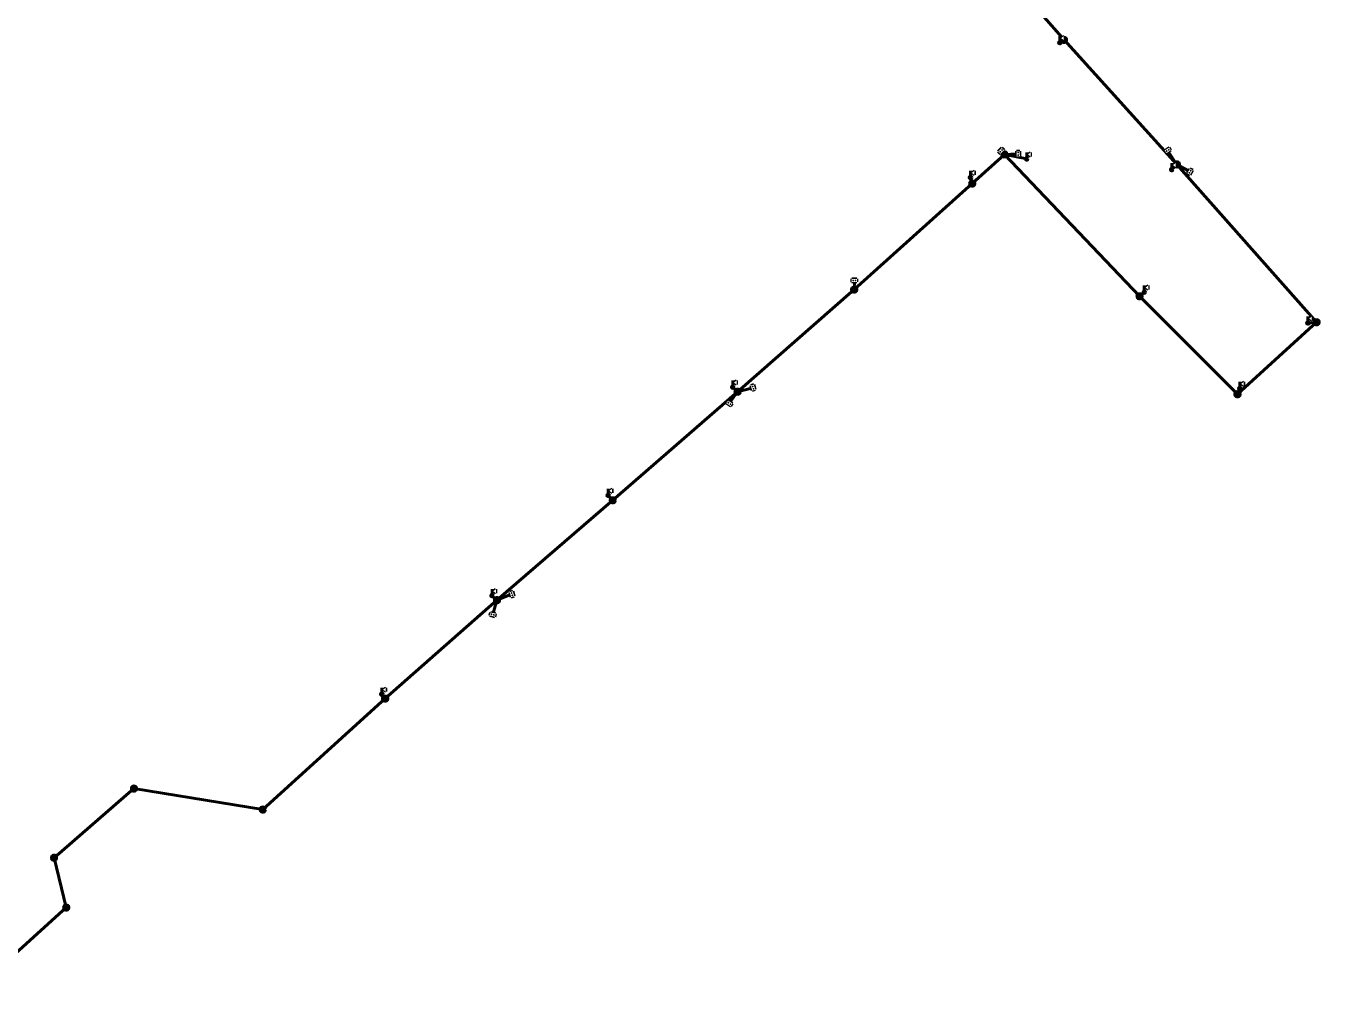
# Model space of a CAD drawing. Header units: metres. Extents: x 2256303 to 2256793, y 5962214 to 5962728.
# Drawn here: x 2256545.4 to 2256793.2, y 5962288.5 to 5962474.4 of the extents above; entities that cross this region are included whole.
import ezdxf

# ---------------------------------------------------------------- set-up
doc = ezdxf.new("R2010")
doc.units = ezdxf.units.M
doc.set_wipeout_variables(frame=1)
doc.linetypes.add('259-2-23_Съемка$0$T_03.LINE', pattern=[1, 1, 0])
doc.layers.add('ИЧ_ТК_СС', color=92, linetype='Continuous', lineweight=60)

# ---------------------------------------------------------------- blocks, each defined once
blk = doc.blocks.new('Люк Кабель Связи')
at = {"color": 0, "linetype": 'Continuous', "lineweight": -2}
blk.add_wipeout([(1, 0), (0.97, 0.26), (0.87, 0.5), (0.71, 0.71), (0.5, 0.87), (0.26, 0.97), (0, 1), (-0.26, 0.97), (-0.5, 0.87), (-0.71, 0.71), (-0.87, 0.5), (-0.97, 0.26), (-1, 0), (-0.97, -0.26), (-0.87, -0.5), (-0.71, -0.71), (-0.5, -0.87), (-0.26, -0.97), (0, -1), (0.26, -0.97), (0.5, -0.87), (0.71, -0.71), (0.87, -0.5), (0.97, -0.26)], dxfattribs=at)
for p, q in [((0, 0), (-0.71, -0.71)), ((0, 0), (0, 1)), ((0.71, -0.71), (0, 0))]:
    blk.add_line(p, q, dxfattribs=at)
at = {"color": 0, "linetype": 'Continuous', "lineweight": -2, "flags": 128}
blk.add_lwpolyline([(1, 0), (0.97, 0.26), (0.87, 0.5), (0.71, 0.71), (0.5, 0.87), (0.26, 0.97), (0, 1), (-0.26, 0.97), (-0.5, 0.87), (-0.71, 0.71), (-0.87, 0.5), (-0.97, 0.26), (-1, 0), (-0.97, -0.26), (-0.87, -0.5), (-0.71, -0.71), (-0.5, -0.87), (-0.26, -0.97), (0, -1), (0.26, -0.97), (0.5, -0.87), (0.71, -0.71), (0.87, -0.5), (0.97, -0.26)], close=True, dxfattribs=at)
at = {"lineweight": 20}
blk.add_circle((0, 0), 1, dxfattribs=at)
blk = doc.blocks.new('Столб МЕТ')
at = {"linetype": 'Continuous', "lineweight": -2}
h = blk.add_hatch(color=0, dxfattribs=at)
edge = h.paths.add_edge_path()
edge.add_arc((0, 0), 0.1, 0, 360)
at = {"color": 0, "linetype": 'Continuous', "lineweight": -2}
blk.add_circle((0, 0), 0.1, dxfattribs=at)
blk = doc.blocks.new('259-2-23_Съемка$0$T_03.44.02')
at = {"color": 0, "linetype": '259-2-23_Съемка$0$T_03.LINE', "lineweight": -2}
blk.add_lwpolyline([(-0.5, 0), (0.5, 0), (0.5, 0.6), (-0.5, 0.6)], close=True, dxfattribs=at)
blk.add_wipeout([(-0.5, 0.6), (0.5, 0.6), (0.5, 0), (-0.5, 0)])
at = {"color": 0, "linetype": '259-2-23_Съемка$0$T_03.LINE', "lineweight": 15}
for centre in [(-0.24, 0.3), (0.24, 0.3)]:
    blk.add_circle(centre, 0.075, dxfattribs=at)
blk = doc.blocks.new('259-2-23_Съемка$0$g5_111_3b')
h = blk.add_hatch(color=0)
edge = h.paths.add_edge_path()
edge.add_arc((0, 0), 0.25, 0, 360)
at = {"color": 0}
for points in [[(0, 1.25), (0, 0.25)], [(0.25, 0.875), (0, 0.875)], [(0.75, 1.25), (0.75, 0.5)]]:
    blk.add_lwpolyline(points, dxfattribs=at)
blk.add_lwpolyline([(0.75, 1.25), (0.25, 0.875), (0.75, 0.5)])
blk.add_circle((0, 0), 0.25, dxfattribs=at)
blk.add_wipeout([(0.25, 0.875), (0.75, 1.25), (0.75, 0.5)])

msp = doc.modelspace()

# ---------------------------------------------------------------- linework, layer by layer
at = {"layer": 'ИЧ_ТК_СС'}
for points in [[(2256722.9498, 5962496.0673), (2256744.2911, 5962471.7495), (2256765.9229, 5962447.8873), (2256792.6724, 5962417.6553), (2256777.5342, 5962403.8629), (2256758.7705, 5962422.6249), (2256732.8805, 5962449.8036), (2256726.7128, 5962444.2273), (2256704.0918, 5962423.9034), (2256681.7462, 5962404.3281), (2256657.8371, 5962383.5395), (2256635.6542, 5962364.3964), (2256614.2287, 5962345.5365), (2256590.7767, 5962324.272), (2256566.0984, 5962328.3066), (2256550.7846, 5962315.0436), (2256553.1159, 5962305.5039), (2256534.3623, 5962288.5308)], [(2256744.2911, 5962471.7495), (2256743.5027, 5962471.2183)], [(2256732.8805, 5962449.8036), (2256737.1385, 5962448.93)], [(2256765.9229, 5962447.8873), (2256764.9276, 5962446.8908)], [(2256726.7128, 5962444.2273), (2256726.3688, 5962445.397)], [(2256704.0918, 5962423.9034), (2256704.1247, 5962425.3604)], [(2256792.6724, 5962417.6553), (2256791.0233, 5962417.5018)], [(2256681.7462, 5962404.3281), (2256680.8101, 5962405.2192)], [(2256777.5342, 5962403.8629), (2256777.9914, 5962404.9717)], [(2256657.8371, 5962383.5395), (2256656.9505, 5962384.4759)], [(2256635.6542, 5962364.3964), (2256634.703, 5962365.2528)], [(2256614.2287, 5962345.5365), (2256613.5795, 5962346.3796)]]:
    msp.add_lwpolyline(points, dxfattribs=at)
for points, elevation in [([(2256732.8805, 5962449.8036), (2256732.4647, 5962450.2667)], 205.1391), ([(2256732.8805, 5962449.8036), (2256735.2215, 5962449.9031)], 205.1391), ([(2256765.9229, 5962447.8873), (2256764.3304, 5962450.3311)], 205.0579), ([(2256765.9229, 5962447.8873), (2256768.1733, 5962446.6425)], 205.0579), ([(2256759.6696, 5962423.4249), (2256758.7705, 5962422.6249)], 205.2237), ([(2256681.7462, 5962404.3281), (2256680.334, 5962402.3581)], 205.2216), ([(2256681.7462, 5962404.3281), (2256684.4177, 5962405.0373)], 205.2216), ([(2256635.6542, 5962364.3964), (2256634.9094, 5962361.9282)], 205.3691), ([(2256635.6542, 5962364.3964), (2256638.2322, 5962365.4631)], 205.3691)]:
    msp.add_lwpolyline(points, dxfattribs=dict(at, elevation=elevation))

# ---------------------------------------------------------------- block references
at = {"layer": 'ИЧ_ТК_СС', "xscale": 0.5, "yscale": 0.5, "zscale": 0.5}
for p in [(2256732.4647, 5962450.2667, 204.9632), (2256735.2215, 5962449.9031, 204.9316), (2256764.3304, 5962450.3311, 205.1134), (2256768.1733, 5962446.6425, 204.9749), (2256704.1247, 5962425.3604, 205.1554), (2256684.4177, 5962405.0373, 205.1175), (2256680.334, 5962402.3581, 205.2309), (2256638.2322, 5962365.4631, 205.16), (2256634.9094, 5962361.9282, 205.1393)]:
    msp.add_blockref('Столб МЕТ', p, dxfattribs=at)

# ---------------------------------------------------------------- next in the draw order: block references
for p in [(2256744.2911, 5962471.7495, 205.0566), (2256732.8805, 5962449.8036, 205.1391), (2256765.9229, 5962447.8873, 205.0579), (2256726.7128, 5962444.2273, 205.1107), (2256704.0918, 5962423.9034, 205.2144), (2256758.7705, 5962422.6249, 205.095), (2256792.6724, 5962417.6553, 205.1071), (2256681.7462, 5962404.3281, 205.2216), (2256777.5342, 5962403.8629, 205.0125), (2256657.8371, 5962383.5395, 205.262), (2256635.6542, 5962364.3964, 205.3691), (2256614.2287, 5962345.5365, 205.4025), (2256566.0984, 5962328.3066, 205.167), (2256590.7767, 5962324.272, 205.0756), (2256550.7846, 5962315.0436, 205.0612), (2256553.1159, 5962305.5039, 205.0152)]:
    msp.add_blockref('Люк Кабель Связи', p, dxfattribs=at)
at = {"layer": 'ИЧ_ТК_СС', "linetype": 'Continuous'}
for p, rotation in [((2256735.2215, 5962449.9031, 204.9316), 272.6225821766456), ((2256764.3304, 5962450.3311, 205.1134), 32.28124911676662), ((2256768.1733, 5962446.6425, 204.9749), 239.3929903243075), ((2256684.4177, 5962405.0373, 205.1175), 287.3190733786074), ((2256638.2322, 5962365.4631, 205.16), 286.3623532568174), ((2256634.9094, 5962361.9282, 205.1393), 166.8204470011463)]:
    msp.add_blockref('259-2-23_Съемка$0$T_03.44.02', p, dxfattribs=dict(at, rotation=rotation))

# ---------------------------------------------------------------- next in the draw order: block references
at = {"layer": 'ИЧ_ТК_СС'}
for p in [(2256743.5027, 5962471.2183), (2256737.1385, 5962448.93), (2256764.9276, 5962446.8908), (2256726.3688, 5962445.397), (2256759.6696, 5962423.4249, 205.2237), (2256791.0233, 5962417.5018), (2256680.8101, 5962405.2192), (2256777.9914, 5962404.9717), (2256656.9505, 5962384.4759), (2256634.703, 5962365.2528), (2256613.5795, 5962346.3796)]:
    msp.add_blockref('259-2-23_Съемка$0$g5_111_3b', p, dxfattribs=at)
at = {"layer": 'ИЧ_ТК_СС', "linetype": 'Continuous'}
for p, rotation in [((2256732.4647, 5962450.2667, 204.9632), 44.37285053902002), ((2256704.1247, 5962425.3604, 205.1554), 0.309503992714712), ((2256680.334, 5962402.3581, 205.2309), 146.9171973228923)]:
    msp.add_blockref('259-2-23_Съемка$0$T_03.44.02', p, dxfattribs=dict(at, rotation=rotation))

doc.saveas('drawing.dxf')
